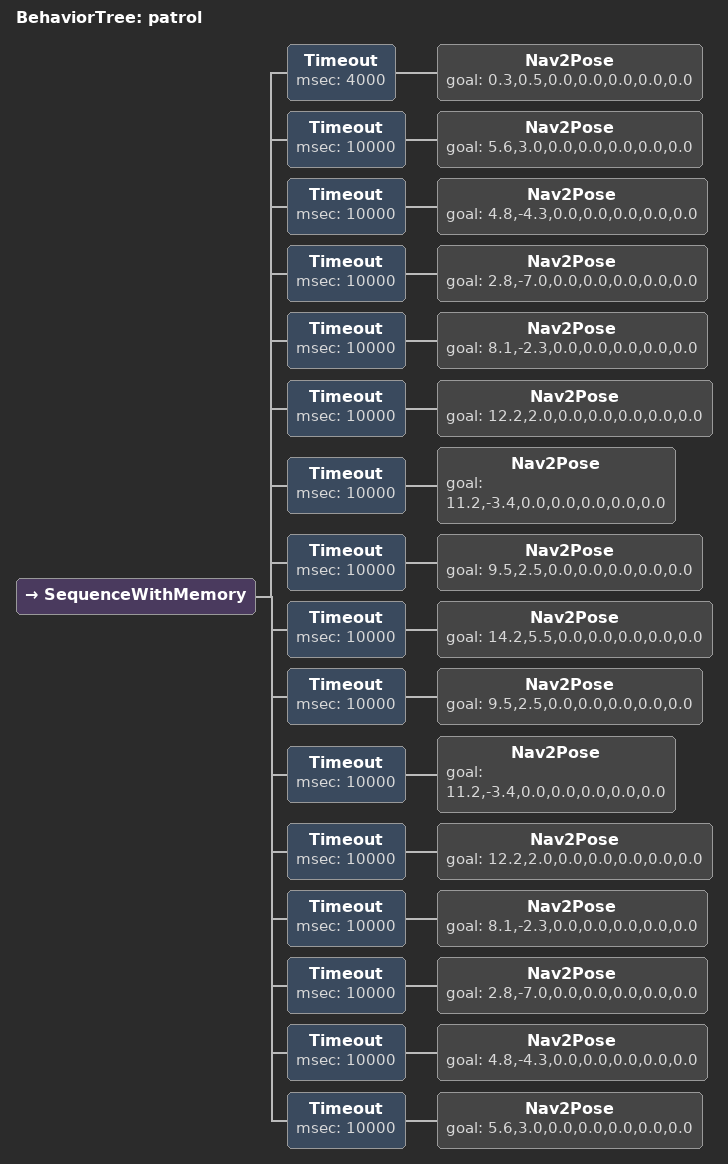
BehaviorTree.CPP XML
<?xml version="1.0" encoding="UTF-8"?>
<root BTCPP_format="4">
  <BehaviorTree ID="patrol">
    <SequenceWithMemory>
      <Timeout msec="4000">
        <Nav2Pose goal="0.3,0.5,0.0,0.0,0.0,0.0,0.0"/>
      </Timeout>
      <Timeout msec="10000">
        <Nav2Pose goal="5.6,3.0,0.0,0.0,0.0,0.0,0.0"/>
      </Timeout>
      <Timeout msec="10000">
        <Nav2Pose goal="4.8,-4.3,0.0,0.0,0.0,0.0,0.0"/>
      </Timeout>
      <Timeout msec="10000">
        <Nav2Pose goal="2.8,-7.0,0.0,0.0,0.0,0.0,0.0"/>
      </Timeout>
      <Timeout msec="10000">
        <Nav2Pose goal="8.1,-2.3,0.0,0.0,0.0,0.0,0.0"/>
      </Timeout>
      <Timeout msec="10000">
        <Nav2Pose goal="12.2,2.0,0.0,0.0,0.0,0.0,0.0"/>
      </Timeout>
      <Timeout msec="10000">
        <Nav2Pose goal="11.2,-3.4,0.0,0.0,0.0,0.0,0.0"/>
      </Timeout>
      <Timeout msec="10000">
        <Nav2Pose goal="9.5,2.5,0.0,0.0,0.0,0.0,0.0"/>
      </Timeout>

      <Timeout msec="10000">
        <Nav2Pose goal="14.2,5.5,0.0,0.0,0.0,0.0,0.0"/>
      </Timeout>

      <Timeout msec="10000">
        <Nav2Pose goal="9.5,2.5,0.0,0.0,0.0,0.0,0.0"/>
      </Timeout>
      <Timeout msec="10000">
        <Nav2Pose goal="11.2,-3.4,0.0,0.0,0.0,0.0,0.0"/>
      </Timeout>
      <Timeout msec="10000">
        <Nav2Pose goal="12.2,2.0,0.0,0.0,0.0,0.0,0.0"/>
      </Timeout>
      <Timeout msec="10000">
        <Nav2Pose goal="8.1,-2.3,0.0,0.0,0.0,0.0,0.0"/>
      </Timeout>
      <Timeout msec="10000">
        <Nav2Pose goal="2.8,-7.0,0.0,0.0,0.0,0.0,0.0"/>
      </Timeout>
      <Timeout msec="10000">
        <Nav2Pose goal="4.8,-4.3,0.0,0.0,0.0,0.0,0.0"/>
      </Timeout>
      <Timeout msec="10000">
        <Nav2Pose goal="5.6,3.0,0.0,0.0,0.0,0.0,0.0"/>
      </Timeout>
    </SequenceWithMemory>
  </BehaviorTree>
  <!-- 注意：时间没有精细调整，只是大概值，除了保证让仿真中机器人走完，没有考虑其他任何因素！！！ -->

</root>
